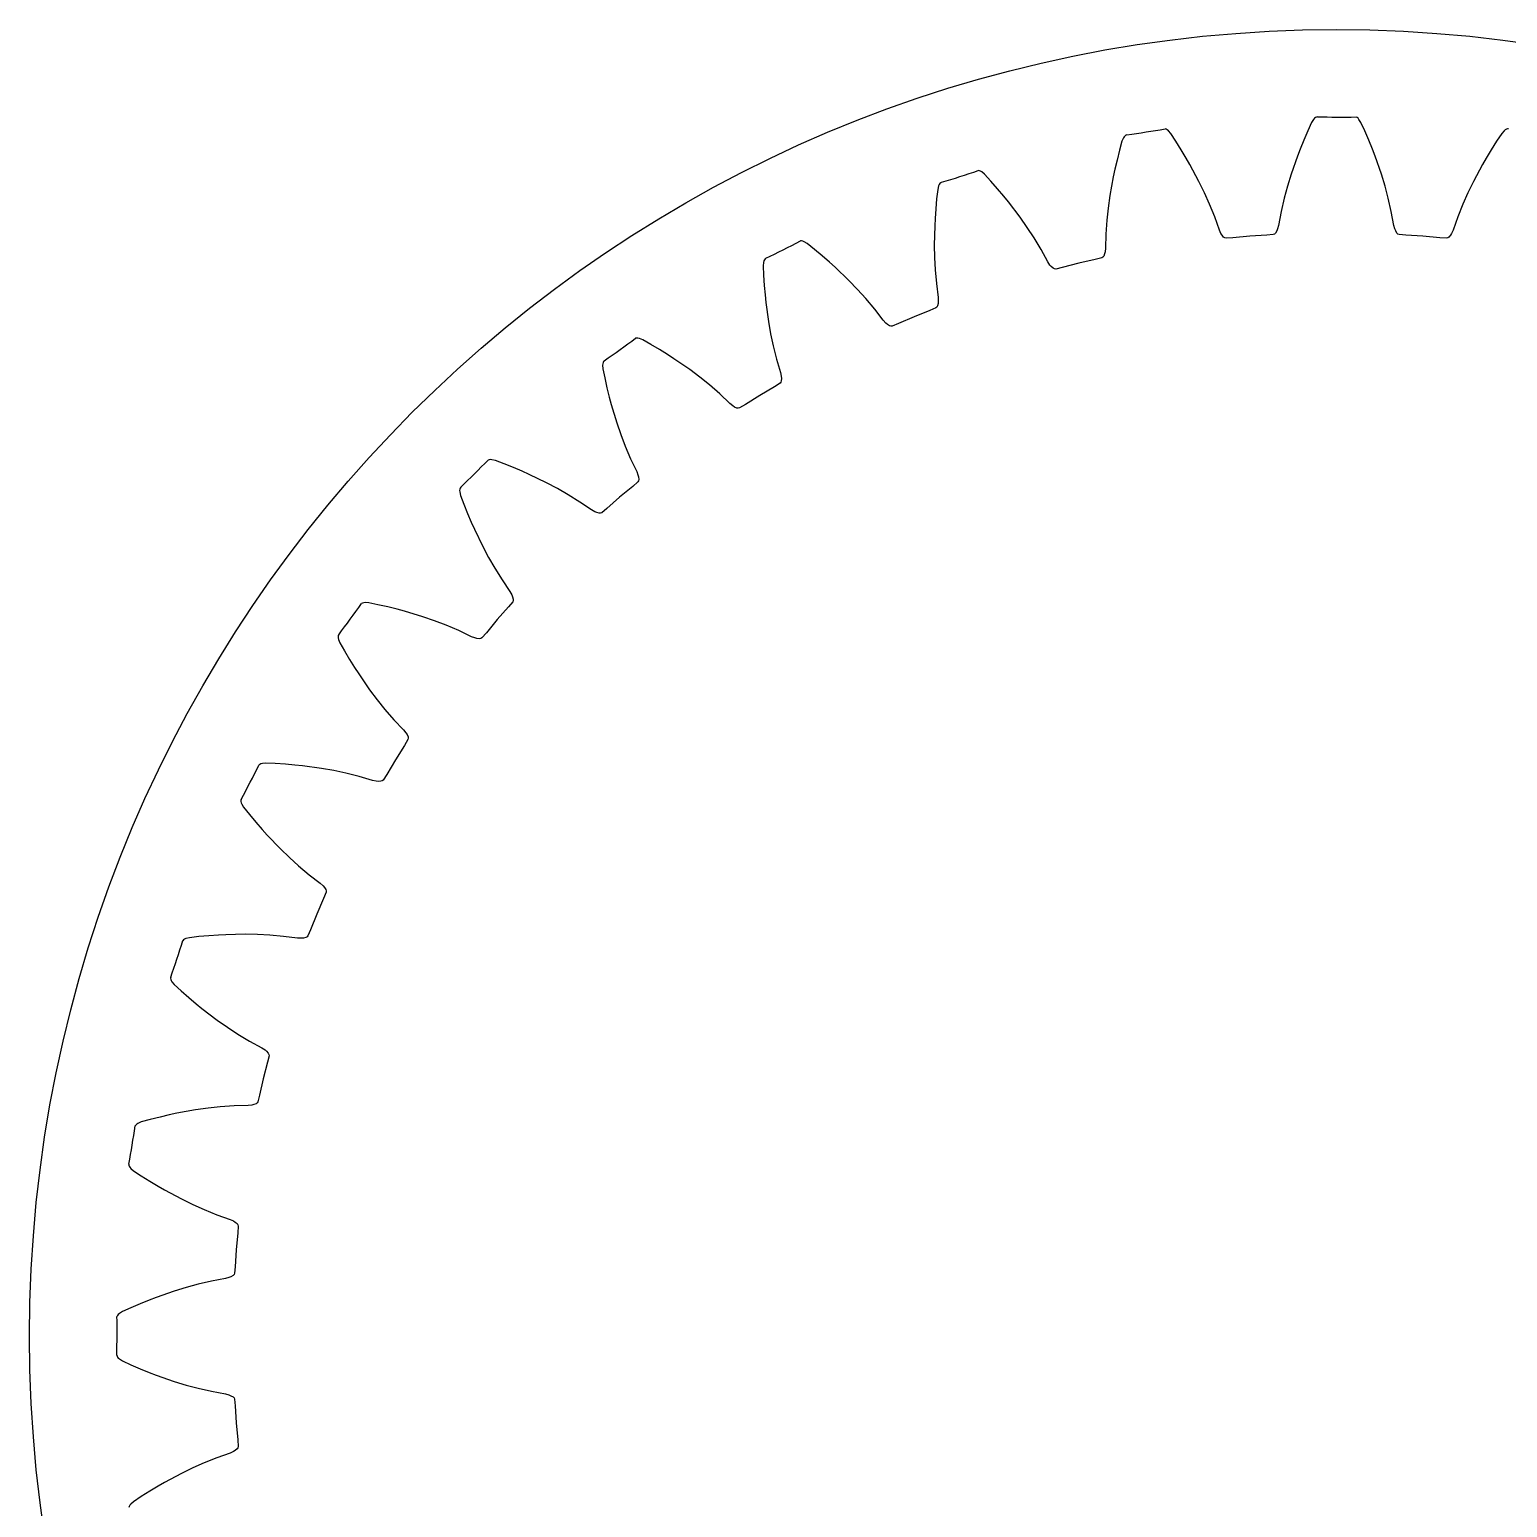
# Model space of a CAD drawing. Extents: x -33.8 to 33.8, y -33.8 to 33.8.
# Drawn here: x -33.75 to 4.42, y -4.42 to 33.75 of the extents above; entities that cross this region are included whole.
import ezdxf

# ---------------------------------------------------------------- set-up
doc = ezdxf.new("R2010")
doc.units = 0

msp = doc.modelspace()

# ---------------------------------------------------------------- linework, layer by layer
msp.add_circle((0, 0), 33.75)
msp.add_circle((0, 0), 33.75)
at = {"layer": 'layer0'}
for p, q in [((-0.637, 31.35), (-0.737, 31.131)), ((-0.587, 31.43), (-0.637, 31.35)), ((-0.562, 31.458), (-0.587, 31.43)), ((-0.537, 31.479), (-0.562, 31.458)), ((-0.511, 31.491), (-0.537, 31.479)), ((-0.485, 31.496), (-0.511, 31.491)), ((0.537, 31.479), (0.511, 31.491)), ((0.562, 31.458), (0.537, 31.479)), ((0.587, 31.43), (0.562, 31.458)), ((0.637, 31.35), (0.587, 31.43)), ((0.737, 31.131), (0.637, 31.35)), ((-5.497, 30.951), (-5.534, 30.864)), ((-5.476, 30.983), (-5.497, 30.951)), ((-5.454, 31.007), (-5.476, 30.983)), ((-5.431, 31.024), (-5.454, 31.007)), ((-5.406, 31.033), (-5.431, 31.024)), ((-4.394, 31.175), (-4.422, 31.183)), ((-4.366, 31.159), (-4.394, 31.175)), ((-4.337, 31.135), (-4.366, 31.159)), ((-4.275, 31.064), (-4.337, 31.135)), ((-4.142, 30.863), (-4.275, 31.064)), ((-0.737, 31.131), (-0.84, 30.891)), ((0.84, 30.891), (0.737, 31.131)), ((4.275, 31.064), (4.142, 30.863)), ((4.337, 31.135), (4.275, 31.064)), ((4.366, 31.159), (4.337, 31.135)), ((4.394, 31.175), (4.366, 31.159)), ((4.422, 31.183), (4.394, 31.175)), ((4.448, 31.184), (4.422, 31.183)), ((-5.598, 30.632), (-5.662, 30.379)), ((-5.534, 30.864), (-5.598, 30.632)), ((-4.002, 30.642), (-4.142, 30.863)), ((-3.876, 30.432), (-4.002, 30.642)), ((-0.932, 30.663), (-1.002, 30.481)), ((-0.84, 30.891), (-0.932, 30.663)), ((0.932, 30.663), (0.84, 30.891)), ((1.002, 30.481), (0.932, 30.663)), ((4.002, 30.642), (3.876, 30.432)), ((4.142, 30.863), (4.002, 30.642)), ((-5.662, 30.379), (-5.718, 30.14)), ((-3.779, 30.262), (-3.876, 30.432)), ((-3.545, 29.826), (-3.779, 30.262)), ((-1.002, 30.481), (-1.165, 30.013)), ((1.165, 30.013), (1.002, 30.481)), ((3.779, 30.262), (3.545, 29.826)), ((3.876, 30.432), (3.779, 30.262)), ((-10.217, 29.792), (-10.238, 29.772)), ((-10.194, 29.805), (-10.217, 29.792)), ((-9.217, 30.104), (-9.245, 30.108)), ((-9.186, 30.092), (-9.217, 30.104)), ((-9.154, 30.073), (-9.186, 30.092)), ((-9.082, 30.013), (-9.154, 30.073)), ((-8.919, 29.835), (-9.082, 30.013)), ((-8.747, 29.638), (-8.919, 29.835)), ((-5.758, 29.949), (-5.846, 29.461)), ((-5.718, 30.14), (-5.758, 29.949)), ((-3.401, 29.535), (-3.545, 29.826)), ((-1.165, 30.013), (-1.261, 29.704)), ((1.261, 29.704), (1.165, 30.013)), ((3.545, 29.826), (3.401, 29.535)), ((-10.294, 29.619), (-10.321, 29.38)), ((-10.271, 29.71), (-10.294, 29.619)), ((-10.256, 29.745), (-10.271, 29.71)), ((-10.238, 29.772), (-10.256, 29.745)), ((-8.589, 29.451), (-8.747, 29.638)), ((-8.466, 29.298), (-8.589, 29.451)), ((-5.846, 29.461), (-5.892, 29.141)), ((-3.271, 29.244), (-3.401, 29.535)), ((-1.344, 29.395), (-1.422, 29.048)), ((-1.261, 29.704), (-1.344, 29.395)), ((1.344, 29.395), (1.261, 29.704)), ((1.422, 29.048), (1.344, 29.395)), ((3.401, 29.535), (3.271, 29.244)), ((-10.345, 29.119), (-10.362, 28.874)), ((-10.321, 29.38), (-10.345, 29.119)), ((-8.167, 28.904), (-8.466, 29.298)), ((-5.892, 29.141), (-5.926, 28.823)), ((-3.139, 28.913), (-3.271, 29.244)), ((-1.422, 29.048), (-1.489, 28.692)), ((1.489, 28.692), (1.422, 29.048)), ((3.271, 29.244), (3.139, 28.913)), ((-10.372, 28.679), (-10.382, 28.184)), ((-10.362, 28.874), (-10.372, 28.679)), ((-7.98, 28.64), (-8.167, 28.904)), ((-7.806, 28.372), (-7.98, 28.64)), ((-5.926, 28.823), (-5.949, 28.468)), ((-3.018, 28.572), (-3.139, 28.913)), ((-1.489, 28.692), (-1.514, 28.6)), ((1.514, 28.6), (1.489, 28.692)), ((3.139, 28.913), (3.018, 28.572)), ((-13.813, 28.291), (-13.841, 28.291)), ((-13.781, 28.285), (-13.813, 28.291)), ((-13.745, 28.271), (-13.781, 28.285)), ((-13.665, 28.222), (-13.745, 28.271)), ((-7.624, 28.066), (-7.806, 28.372)), ((-5.949, 28.468), (-5.959, 28.106)), ((-2.979, 28.485), (-3.018, 28.572)), ((-2.95, 28.438), (-2.979, 28.485)), ((-2.908, 28.388), (-2.95, 28.438)), ((-2.879, 28.368), (-2.908, 28.388)), ((-2.845, 28.359), (-2.879, 28.368)), ((-2.674, 28.371), (-2.845, 28.359)), ((-2.236, 28.411), (-2.674, 28.371)), ((-1.797, 28.44), (-2.236, 28.411)), ((-2.236, 28.411), (-2.236, 28.411)), ((-1.626, 28.455), (-1.797, 28.44)), ((-1.594, 28.469), (-1.626, 28.455)), ((-1.569, 28.493), (-1.594, 28.469)), ((-1.535, 28.549), (-1.569, 28.493)), ((-1.514, 28.6), (-1.535, 28.549)), ((1.535, 28.549), (1.514, 28.6)), ((1.569, 28.493), (1.535, 28.549)), ((1.594, 28.469), (1.569, 28.493)), ((1.626, 28.455), (1.594, 28.469)), ((1.797, 28.44), (1.626, 28.455)), ((2.236, 28.411), (1.797, 28.44)), ((2.674, 28.371), (2.236, 28.411)), ((2.236, 28.411), (2.236, 28.411)), ((2.845, 28.359), (2.674, 28.371)), ((2.879, 28.368), (2.845, 28.359)), ((2.908, 28.388), (2.879, 28.368)), ((2.95, 28.438), (2.908, 28.388)), ((2.979, 28.485), (2.95, 28.438)), ((3.018, 28.572), (2.979, 28.485)), ((-13.477, 28.072), (-13.665, 28.222)), ((-13.275, 27.905), (-13.477, 28.072)), ((-13.09, 27.745), (-13.275, 27.905)), ((-10.382, 28.184), (-10.378, 27.86)), ((-7.45, 27.748), (-7.624, 28.066)), ((-6.028, 27.869), (-6.057, 27.85)), ((-6.007, 27.897), (-6.028, 27.869)), ((-5.982, 27.958), (-6.007, 27.897)), ((-5.969, 28.011), (-5.982, 27.958)), ((-5.959, 28.106), (-5.969, 28.011)), ((-14.792, 27.737), (-14.8, 27.644)), ((-14.8, 27.644), (-14.79, 27.403)), ((-14.783, 27.774), (-14.792, 27.737)), ((-14.769, 27.804), (-14.783, 27.774)), ((-14.752, 27.827), (-14.769, 27.804)), ((-14.731, 27.843), (-14.752, 27.827)), ((-12.945, 27.613), (-13.09, 27.745)), ((-12.588, 27.271), (-12.945, 27.613)), ((-10.378, 27.86), (-10.362, 27.541)), ((-10.362, 27.541), (-10.329, 27.187)), ((-7.398, 27.668), (-7.45, 27.748)), ((-7.363, 27.626), (-7.398, 27.668)), ((-7.313, 27.583), (-7.363, 27.626)), ((-7.281, 27.568), (-7.313, 27.583)), ((-7.247, 27.564), (-7.281, 27.568)), ((-7.079, 27.603), (-7.247, 27.564)), ((-6.653, 27.712), (-7.079, 27.603)), ((-6.224, 27.808), (-6.653, 27.712)), ((-6.653, 27.712), (-6.653, 27.712)), ((-6.057, 27.85), (-6.224, 27.808)), ((-14.79, 27.403), (-14.773, 27.142)), ((-14.773, 27.142), (-14.752, 26.898)), ((-12.362, 27.039), (-12.588, 27.271)), ((-10.329, 27.187), (-10.282, 26.828)), ((-14.752, 26.898), (-14.731, 26.704)), ((-12.148, 26.801), (-12.362, 27.039)), ((-11.92, 26.528), (-12.148, 26.801)), ((-10.282, 26.828), (-10.278, 26.733)), ((-10.278, 26.733), (-10.282, 26.678)), ((-14.731, 26.704), (-14.664, 26.213)), ((-11.699, 26.241), (-11.92, 26.528)), ((-10.498, 26.492), (-10.906, 26.33)), ((-10.339, 26.56), (-10.498, 26.492)), ((-10.314, 26.583), (-10.339, 26.56)), ((-10.297, 26.614), (-10.314, 26.583)), ((-10.282, 26.678), (-10.297, 26.614)), ((-14.664, 26.213), (-14.609, 25.894)), ((-11.636, 26.17), (-11.699, 26.241)), ((-11.594, 26.134), (-11.636, 26.17)), ((-11.538, 26.1), (-11.594, 26.134)), ((-11.504, 26.09), (-11.538, 26.1)), ((-11.469, 26.091), (-11.504, 26.09)), ((-11.31, 26.156), (-11.469, 26.091)), ((-10.906, 26.33), (-11.31, 26.156)), ((-10.906, 26.33), (-10.906, 26.33)), ((-18.068, 25.782), (-18.097, 25.777)), ((-18.036, 25.781), (-18.068, 25.782)), ((-17.999, 25.773), (-18.036, 25.781)), ((-17.912, 25.737), (-17.999, 25.773)), ((-17.702, 25.619), (-17.912, 25.737)), ((-17.477, 25.485), (-17.702, 25.619)), ((-14.609, 25.894), (-14.543, 25.581)), ((-14.543, 25.581), (-14.455, 25.237)), ((-18.905, 25.196), (-18.923, 25.177)), ((-17.269, 25.355), (-17.477, 25.485)), ((-17.106, 25.248), (-17.269, 25.355)), ((-16.699, 24.966), (-17.106, 25.248)), ((-14.455, 25.237), (-14.353, 24.889)), ((-18.945, 25.12), (-18.949, 25.082)), ((-18.949, 25.082), (-18.943, 24.988)), ((-18.937, 25.151), (-18.945, 25.12)), ((-18.943, 24.988), (-18.894, 24.752)), ((-18.923, 25.177), (-18.937, 25.151)), ((-16.439, 24.772), (-16.699, 24.966)), ((-14.353, 24.889), (-14.333, 24.796)), ((-18.894, 24.752), (-18.837, 24.497)), ((-18.837, 24.497), (-18.778, 24.259)), ((-16.191, 24.571), (-16.439, 24.772)), ((-15.924, 24.337), (-16.191, 24.571)), ((-14.513, 24.524), (-14.891, 24.3)), ((-14.367, 24.615), (-14.513, 24.524)), ((-14.345, 24.642), (-14.367, 24.615)), ((-14.333, 24.676), (-14.345, 24.642)), ((-14.333, 24.796), (-14.328, 24.741)), ((-14.328, 24.741), (-14.333, 24.676)), ((-18.778, 24.259), (-18.727, 24.07)), ((-18.727, 24.07), (-18.584, 23.596)), ((-15.66, 24.088), (-15.924, 24.337)), ((-15.586, 24.028), (-15.66, 24.088)), ((-15.262, 24.065), (-15.41, 23.976)), ((-14.891, 24.3), (-15.262, 24.065)), ((-14.891, 24.3), (-14.891, 24.3)), ((-15.539, 23.999), (-15.586, 24.028)), ((-15.479, 23.974), (-15.539, 23.999)), ((-15.444, 23.969), (-15.479, 23.974)), ((-15.41, 23.976), (-15.444, 23.969)), ((-18.584, 23.596), (-18.479, 23.29)), ((-18.479, 23.29), (-18.365, 22.991)), ((-18.365, 22.991), (-18.225, 22.665)), ((-21.879, 22.638), (-21.906, 22.629)), ((-21.847, 22.642), (-21.879, 22.638)), ((-21.809, 22.64), (-21.847, 22.642)), ((-21.717, 22.618), (-21.809, 22.64)), ((-21.492, 22.534), (-21.717, 22.618)), ((-21.249, 22.437), (-21.492, 22.534)), ((-18.225, 22.665), (-18.069, 22.337)), ((-21.023, 22.342), (-21.249, 22.437)), ((-20.845, 22.261), (-21.023, 22.342)), ((-20.399, 22.046), (-20.845, 22.261)), ((-18.069, 22.337), (-18.035, 22.248)), ((-18.035, 22.248), (-18.022, 22.195)), ((-18.022, 22.195), (-18.017, 22.13)), ((-22.638, 21.879), (-22.642, 21.847)), ((-22.642, 21.847), (-22.64, 21.809)), ((-22.64, 21.809), (-22.618, 21.717)), ((-22.629, 21.906), (-22.638, 21.879)), ((-22.614, 21.928), (-22.629, 21.906)), ((-20.112, 21.895), (-20.399, 22.046)), ((-19.835, 21.736), (-20.112, 21.895)), ((-18.17, 21.952), (-18.509, 21.671)), ((-18.041, 22.065), (-18.17, 21.952)), ((-18.023, 22.095), (-18.041, 22.065)), ((-18.017, 22.13), (-18.023, 22.095)), ((-22.618, 21.717), (-22.534, 21.492)), ((-22.534, 21.492), (-22.437, 21.249)), ((-19.535, 21.546), (-19.835, 21.736)), ((-19.236, 21.341), (-19.535, 21.546)), ((-18.839, 21.381), (-18.971, 21.27)), ((-18.509, 21.671), (-18.839, 21.381)), ((-18.509, 21.671), (-18.509, 21.671)), ((-22.437, 21.249), (-22.342, 21.023)), ((-22.342, 21.023), (-22.261, 20.845)), ((-19.153, 21.294), (-19.236, 21.341)), ((-19.102, 21.273), (-19.153, 21.294)), ((-19.039, 21.257), (-19.102, 21.273)), ((-19.003, 21.258), (-19.039, 21.257)), ((-18.971, 21.27), (-19.003, 21.258)), ((-22.261, 20.845), (-22.046, 20.399)), ((-22.046, 20.399), (-21.895, 20.112)), ((-21.895, 20.112), (-21.736, 19.835)), ((-21.736, 19.835), (-21.546, 19.535)), ((-21.546, 19.535), (-21.341, 19.236)), ((-21.341, 19.236), (-21.294, 19.153)), ((-21.294, 19.153), (-21.273, 19.102)), ((-21.273, 19.102), (-21.257, 19.039)), ((-25.151, 18.937), (-25.177, 18.923)), ((-25.12, 18.945), (-25.151, 18.937)), ((-25.082, 18.949), (-25.12, 18.945)), ((-24.988, 18.943), (-25.082, 18.949)), ((-24.752, 18.894), (-24.988, 18.943)), ((-24.497, 18.837), (-24.752, 18.894)), ((-24.259, 18.778), (-24.497, 18.837)), ((-24.07, 18.727), (-24.259, 18.778)), ((-23.596, 18.584), (-24.07, 18.727)), ((-21.381, 18.839), (-21.671, 18.509)), ((-21.27, 18.971), (-21.381, 18.839)), ((-21.258, 19.003), (-21.27, 18.971)), ((-21.257, 19.039), (-21.258, 19.003)), ((-23.29, 18.479), (-23.596, 18.584)), ((-22.991, 18.365), (-23.29, 18.479)), ((-22.665, 18.225), (-22.991, 18.365)), ((-21.671, 18.509), (-21.952, 18.17)), ((-21.671, 18.509), (-21.671, 18.509)), ((-25.777, 18.097), (-25.782, 18.068)), ((-25.782, 18.068), (-25.781, 18.036)), ((-25.781, 18.036), (-25.773, 17.999)), ((-25.766, 18.121), (-25.777, 18.097)), ((-25.773, 17.999), (-25.737, 17.912)), ((-22.337, 18.069), (-22.665, 18.225)), ((-22.248, 18.035), (-22.337, 18.069)), ((-22.195, 18.022), (-22.248, 18.035)), ((-22.13, 18.017), (-22.195, 18.022)), ((-22.095, 18.023), (-22.13, 18.017)), ((-22.065, 18.041), (-22.095, 18.023)), ((-21.952, 18.17), (-22.065, 18.041)), ((-25.737, 17.912), (-25.619, 17.702)), ((-25.619, 17.702), (-25.485, 17.477)), ((-25.485, 17.477), (-25.355, 17.269)), ((-25.355, 17.269), (-25.248, 17.106)), ((-25.248, 17.106), (-24.966, 16.699)), ((-24.966, 16.699), (-24.772, 16.439)), ((-24.772, 16.439), (-24.571, 16.191)), ((-24.571, 16.191), (-24.337, 15.924)), ((-24.337, 15.924), (-24.088, 15.66)), ((-24.088, 15.66), (-24.028, 15.586)), ((-23.976, 15.41), (-24.065, 15.262)), ((-24.028, 15.586), (-23.999, 15.539)), ((-23.999, 15.539), (-23.974, 15.479)), ((-23.969, 15.444), (-23.976, 15.41)), ((-23.974, 15.479), (-23.969, 15.444)), ((-24.3, 14.891), (-24.524, 14.513)), ((-24.065, 15.262), (-24.3, 14.891)), ((-24.3, 14.891), (-24.3, 14.891)), ((-27.804, 14.769), (-27.827, 14.752)), ((-27.774, 14.783), (-27.804, 14.769)), ((-27.737, 14.792), (-27.774, 14.783)), ((-27.644, 14.8), (-27.737, 14.792)), ((-27.403, 14.79), (-27.644, 14.8)), ((-27.142, 14.773), (-27.403, 14.79)), ((-26.898, 14.752), (-27.142, 14.773)), ((-26.704, 14.731), (-26.898, 14.752)), ((-26.213, 14.664), (-26.704, 14.731)), ((-25.894, 14.609), (-26.213, 14.664)), ((-25.581, 14.543), (-25.894, 14.609)), ((-25.237, 14.455), (-25.581, 14.543)), ((-24.524, 14.513), (-24.615, 14.367)), ((-24.889, 14.353), (-25.237, 14.455)), ((-24.796, 14.333), (-24.889, 14.353)), ((-24.741, 14.328), (-24.796, 14.333)), ((-24.676, 14.333), (-24.741, 14.328)), ((-24.642, 14.345), (-24.676, 14.333)), ((-24.615, 14.367), (-24.642, 14.345)), ((-28.284, 13.867), (-28.291, 13.841)), ((-28.291, 13.841), (-28.291, 13.813)), ((-28.291, 13.813), (-28.285, 13.781)), ((-28.285, 13.781), (-28.271, 13.745)), ((-28.271, 13.745), (-28.222, 13.665)), ((-28.222, 13.665), (-28.072, 13.477)), ((-28.072, 13.477), (-27.905, 13.275)), ((-27.905, 13.275), (-27.745, 13.09)), ((-27.745, 13.09), (-27.613, 12.945)), ((-27.613, 12.945), (-27.271, 12.588)), ((-27.271, 12.588), (-27.039, 12.362)), ((-27.039, 12.362), (-26.801, 12.148)), ((-26.801, 12.148), (-26.528, 11.92)), ((-26.528, 11.92), (-26.241, 11.699)), ((-26.241, 11.699), (-26.17, 11.636)), ((-26.17, 11.636), (-26.134, 11.594)), ((-26.091, 11.469), (-26.156, 11.31)), ((-26.134, 11.594), (-26.1, 11.538)), ((-26.1, 11.538), (-26.09, 11.504)), ((-26.09, 11.504), (-26.091, 11.469)), ((-26.156, 11.31), (-26.33, 10.906)), ((-26.33, 10.906), (-26.492, 10.498)), ((-26.33, 10.906), (-26.33, 10.906)), ((-29.38, 10.321), (-29.619, 10.294)), ((-29.119, 10.345), (-29.38, 10.321)), ((-28.874, 10.362), (-29.119, 10.345)), ((-28.679, 10.372), (-28.874, 10.362)), ((-28.184, 10.382), (-28.679, 10.372)), ((-27.86, 10.378), (-28.184, 10.382)), ((-27.541, 10.362), (-27.86, 10.378)), ((-27.187, 10.329), (-27.541, 10.362)), ((-26.828, 10.282), (-27.187, 10.329)), ((-26.583, 10.314), (-26.614, 10.297)), ((-26.56, 10.339), (-26.583, 10.314)), ((-26.492, 10.498), (-26.56, 10.339)), ((-29.772, 10.238), (-29.792, 10.217)), ((-29.745, 10.256), (-29.772, 10.238)), ((-29.71, 10.271), (-29.745, 10.256)), ((-29.619, 10.294), (-29.71, 10.271)), ((-26.733, 10.278), (-26.828, 10.282)), ((-26.678, 10.282), (-26.733, 10.278)), ((-26.614, 10.297), (-26.678, 10.282)), ((-30.105, 9.271), (-30.108, 9.245)), ((-30.108, 9.245), (-30.104, 9.217)), ((-30.104, 9.217), (-30.092, 9.186)), ((-30.092, 9.186), (-30.073, 9.154)), ((-30.073, 9.154), (-30.013, 9.082)), ((-30.013, 9.082), (-29.835, 8.919)), ((-29.835, 8.919), (-29.638, 8.747)), ((-29.638, 8.747), (-29.451, 8.589)), ((-29.451, 8.589), (-29.298, 8.466)), ((-29.298, 8.466), (-28.904, 8.167)), ((-28.904, 8.167), (-28.64, 7.98)), ((-28.64, 7.98), (-28.372, 7.806)), ((-28.372, 7.806), (-28.066, 7.624)), ((-28.066, 7.624), (-27.748, 7.45)), ((-27.748, 7.45), (-27.668, 7.398)), ((-27.668, 7.398), (-27.626, 7.363)), ((-27.626, 7.363), (-27.583, 7.313)), ((-27.583, 7.313), (-27.568, 7.281)), ((-27.568, 7.281), (-27.564, 7.247)), ((-27.603, 7.079), (-27.712, 6.653)), ((-27.564, 7.247), (-27.603, 7.079)), ((-27.712, 6.653), (-27.808, 6.224)), ((-27.712, 6.653), (-27.712, 6.653)), ((-27.808, 6.224), (-27.85, 6.057)), ((-29.949, 5.758), (-30.14, 5.718)), ((-29.461, 5.846), (-29.949, 5.758)), ((-29.141, 5.892), (-29.461, 5.846)), ((-28.823, 5.926), (-29.141, 5.892)), ((-28.468, 5.949), (-28.823, 5.926)), ((-28.106, 5.959), (-28.468, 5.949)), ((-28.011, 5.969), (-28.106, 5.959)), ((-27.958, 5.982), (-28.011, 5.969)), ((-27.897, 6.007), (-27.958, 5.982)), ((-27.869, 6.028), (-27.897, 6.007)), ((-27.85, 6.057), (-27.869, 6.028)), ((-31.007, 5.454), (-31.024, 5.431)), ((-30.983, 5.476), (-31.007, 5.454)), ((-30.951, 5.497), (-30.983, 5.476)), ((-30.864, 5.534), (-30.951, 5.497)), ((-30.632, 5.598), (-30.864, 5.534)), ((-30.379, 5.662), (-30.632, 5.598)), ((-30.14, 5.718), (-30.379, 5.662)), ((-31.184, 4.448), (-31.183, 4.422)), ((-31.183, 4.422), (-31.175, 4.394)), ((-31.175, 4.394), (-31.159, 4.366)), ((-31.159, 4.366), (-31.135, 4.337)), ((-31.135, 4.337), (-31.064, 4.275)), ((-31.064, 4.275), (-30.863, 4.142)), ((-30.863, 4.142), (-30.642, 4.002)), ((-30.642, 4.002), (-30.432, 3.876)), ((-30.432, 3.876), (-30.262, 3.779)), ((-30.262, 3.779), (-29.826, 3.545)), ((-29.826, 3.545), (-29.535, 3.401)), ((-29.535, 3.401), (-29.244, 3.271)), ((-29.244, 3.271), (-28.913, 3.139)), ((-28.913, 3.139), (-28.572, 3.018)), ((-28.572, 3.018), (-28.485, 2.979)), ((-28.485, 2.979), (-28.438, 2.95)), ((-28.438, 2.95), (-28.388, 2.908)), ((-28.371, 2.674), (-28.411, 2.236)), ((-28.388, 2.908), (-28.368, 2.879)), ((-28.359, 2.845), (-28.371, 2.674)), ((-28.368, 2.879), (-28.359, 2.845)), ((-28.411, 2.236), (-28.44, 1.797)), ((-28.411, 2.236), (-28.411, 2.236)), ((-28.549, 1.535), (-28.6, 1.514)), ((-28.493, 1.569), (-28.549, 1.535)), ((-28.469, 1.594), (-28.493, 1.569)), ((-28.455, 1.626), (-28.469, 1.594)), ((-28.44, 1.797), (-28.455, 1.626)), ((-30.013, 1.165), (-30.481, 1.002)), ((-29.704, 1.261), (-30.013, 1.165)), ((-29.395, 1.344), (-29.704, 1.261)), ((-29.048, 1.422), (-29.395, 1.344)), ((-28.692, 1.489), (-29.048, 1.422)), ((-28.6, 1.514), (-28.692, 1.489)), ((-30.891, 0.84), (-31.131, 0.737)), ((-30.663, 0.932), (-30.891, 0.84)), ((-30.481, 1.002), (-30.663, 0.932)), ((-31.479, 0.537), (-31.491, 0.511)), ((-31.458, 0.562), (-31.479, 0.537)), ((-31.43, 0.587), (-31.458, 0.562)), ((-31.35, 0.637), (-31.43, 0.587)), ((-31.131, 0.737), (-31.35, 0.637)), ((-31.496, -0.485), (-31.491, -0.511)), ((-31.491, -0.511), (-31.479, -0.537)), ((-31.479, -0.537), (-31.458, -0.562)), ((-31.458, -0.562), (-31.43, -0.587)), ((-31.43, -0.587), (-31.35, -0.637)), ((-31.35, -0.637), (-31.131, -0.737)), ((-31.131, -0.737), (-30.891, -0.84)), ((-30.891, -0.84), (-30.663, -0.932)), ((-30.663, -0.932), (-30.481, -1.002)), ((-30.481, -1.002), (-30.013, -1.165)), ((-30.013, -1.165), (-29.704, -1.261)), ((-29.704, -1.261), (-29.395, -1.344)), ((-29.395, -1.344), (-29.048, -1.422)), ((-29.048, -1.422), (-28.692, -1.489)), ((-28.692, -1.489), (-28.6, -1.514)), ((-28.6, -1.514), (-28.549, -1.535)), ((-28.549, -1.535), (-28.493, -1.569)), ((-28.493, -1.569), (-28.469, -1.594)), ((-28.469, -1.594), (-28.455, -1.626)), ((-28.455, -1.626), (-28.44, -1.797)), ((-28.44, -1.797), (-28.411, -2.236)), ((-28.411, -2.236), (-28.411, -2.236)), ((-28.411, -2.236), (-28.371, -2.674)), ((-28.572, -3.018), (-28.913, -3.139)), ((-28.485, -2.979), (-28.572, -3.018)), ((-28.438, -2.95), (-28.485, -2.979)), ((-28.388, -2.908), (-28.438, -2.95)), ((-28.368, -2.879), (-28.388, -2.908)), ((-28.371, -2.674), (-28.359, -2.845)), ((-28.359, -2.845), (-28.368, -2.879)), ((-29.535, -3.401), (-29.826, -3.545)), ((-29.244, -3.271), (-29.535, -3.401)), ((-28.913, -3.139), (-29.244, -3.271)), ((-30.262, -3.779), (-30.432, -3.876)), ((-29.826, -3.545), (-30.262, -3.779)), ((-30.863, -4.142), (-31.064, -4.275)), ((-30.642, -4.002), (-30.863, -4.142)), ((-30.432, -3.876), (-30.642, -4.002)), ((-31.175, -4.394), (-31.183, -4.422)), ((-31.159, -4.366), (-31.175, -4.394)), ((-31.135, -4.337), (-31.159, -4.366)), ((-31.064, -4.275), (-31.135, -4.337))]:
    msp.add_line(p, q, dxfattribs=at)
for centre, start, end in [((0.18, 65.24), 268.8703, 270.5614), ((-10.028, 64.465), 277.8703, 279.5614), ((-19.989, 62.102), 286.8703, 288.5614), ((-29.458, 58.211), 295.8703, 297.5614), ((-38.201, 52.886), 304.8703, 306.5614), ((-46.004, 46.259), 313.8703, 315.5614), ((-52.674, 38.493), 322.8703, 324.5614), ((-58.047, 29.779), 331.8703, 333.5614), ((-61.991, 20.332), 340.8703, 342.5614), ((-64.408, 10.384), 349.8703, 351.5614), ((-65.24, 0.18), 358.8703, 360.5614)]:
    msp.add_arc(centre, 33.75, start, end, dxfattribs=at)
at = {"layer": 'layer1'}
for p, q in [((-0.637, 31.35), (-0.737, 31.131)), ((-0.587, 31.43), (-0.637, 31.35)), ((-0.562, 31.458), (-0.587, 31.43)), ((-0.537, 31.479), (-0.562, 31.458)), ((-0.511, 31.491), (-0.537, 31.479)), ((-0.485, 31.496), (-0.511, 31.491)), ((0.537, 31.479), (0.511, 31.491)), ((0.562, 31.458), (0.537, 31.479)), ((0.587, 31.43), (0.562, 31.458)), ((0.637, 31.35), (0.587, 31.43)), ((0.737, 31.131), (0.637, 31.35)), ((-5.497, 30.951), (-5.534, 30.864)), ((-5.476, 30.983), (-5.497, 30.951)), ((-5.454, 31.007), (-5.476, 30.983)), ((-5.431, 31.024), (-5.454, 31.007)), ((-5.406, 31.033), (-5.431, 31.024)), ((-4.394, 31.175), (-4.422, 31.183)), ((-4.366, 31.159), (-4.394, 31.175)), ((-4.337, 31.135), (-4.366, 31.159)), ((-4.275, 31.064), (-4.337, 31.135)), ((-4.142, 30.863), (-4.275, 31.064)), ((-0.737, 31.131), (-0.84, 30.891)), ((0.84, 30.891), (0.737, 31.131)), ((4.275, 31.064), (4.142, 30.863)), ((4.337, 31.135), (4.275, 31.064)), ((4.366, 31.159), (4.337, 31.135)), ((4.394, 31.175), (4.366, 31.159)), ((4.422, 31.183), (4.394, 31.175)), ((4.448, 31.184), (4.422, 31.183)), ((-5.598, 30.632), (-5.662, 30.379)), ((-5.534, 30.864), (-5.598, 30.632)), ((-4.002, 30.642), (-4.142, 30.863)), ((-3.876, 30.432), (-4.002, 30.642)), ((-0.932, 30.663), (-1.002, 30.481)), ((-0.84, 30.891), (-0.932, 30.663)), ((0.932, 30.663), (0.84, 30.891)), ((1.002, 30.481), (0.932, 30.663)), ((4.002, 30.642), (3.876, 30.432)), ((4.142, 30.863), (4.002, 30.642)), ((-5.662, 30.379), (-5.718, 30.14)), ((-3.779, 30.262), (-3.876, 30.432)), ((-3.545, 29.826), (-3.779, 30.262)), ((-1.002, 30.481), (-1.165, 30.013)), ((1.165, 30.013), (1.002, 30.481)), ((3.779, 30.262), (3.545, 29.826)), ((3.876, 30.432), (3.779, 30.262)), ((-10.217, 29.792), (-10.238, 29.772)), ((-10.194, 29.805), (-10.217, 29.792)), ((-9.217, 30.104), (-9.245, 30.108)), ((-9.186, 30.092), (-9.217, 30.104)), ((-9.154, 30.073), (-9.186, 30.092)), ((-9.082, 30.013), (-9.154, 30.073)), ((-8.919, 29.835), (-9.082, 30.013)), ((-8.747, 29.638), (-8.919, 29.835)), ((-5.758, 29.949), (-5.846, 29.461)), ((-5.718, 30.14), (-5.758, 29.949)), ((-3.401, 29.535), (-3.545, 29.826)), ((-1.165, 30.013), (-1.261, 29.704)), ((1.261, 29.704), (1.165, 30.013)), ((3.545, 29.826), (3.401, 29.535)), ((-10.294, 29.619), (-10.321, 29.38)), ((-10.271, 29.71), (-10.294, 29.619)), ((-10.256, 29.745), (-10.271, 29.71)), ((-10.238, 29.772), (-10.256, 29.745)), ((-8.589, 29.451), (-8.747, 29.638)), ((-8.466, 29.298), (-8.589, 29.451)), ((-5.846, 29.461), (-5.892, 29.141)), ((-3.271, 29.244), (-3.401, 29.535)), ((-1.344, 29.395), (-1.422, 29.048)), ((-1.261, 29.704), (-1.344, 29.395)), ((1.344, 29.395), (1.261, 29.704)), ((1.422, 29.048), (1.344, 29.395)), ((3.401, 29.535), (3.271, 29.244)), ((-10.345, 29.119), (-10.362, 28.874)), ((-10.321, 29.38), (-10.345, 29.119)), ((-8.167, 28.904), (-8.466, 29.298)), ((-5.892, 29.141), (-5.926, 28.823)), ((-3.139, 28.913), (-3.271, 29.244)), ((-1.422, 29.048), (-1.489, 28.692)), ((1.489, 28.692), (1.422, 29.048)), ((3.271, 29.244), (3.139, 28.913)), ((-10.372, 28.679), (-10.382, 28.184)), ((-10.362, 28.874), (-10.372, 28.679)), ((-7.98, 28.64), (-8.167, 28.904)), ((-7.806, 28.372), (-7.98, 28.64)), ((-5.926, 28.823), (-5.949, 28.468)), ((-3.018, 28.572), (-3.139, 28.913)), ((-1.489, 28.692), (-1.514, 28.6)), ((1.514, 28.6), (1.489, 28.692)), ((3.139, 28.913), (3.018, 28.572)), ((-13.813, 28.291), (-13.841, 28.291)), ((-13.781, 28.285), (-13.813, 28.291)), ((-13.745, 28.271), (-13.781, 28.285)), ((-13.665, 28.222), (-13.745, 28.271)), ((-7.624, 28.066), (-7.806, 28.372)), ((-5.949, 28.468), (-5.959, 28.106)), ((-2.979, 28.485), (-3.018, 28.572)), ((-2.95, 28.438), (-2.979, 28.485)), ((-2.908, 28.388), (-2.95, 28.438)), ((-2.879, 28.368), (-2.908, 28.388)), ((-2.845, 28.359), (-2.879, 28.368)), ((-2.674, 28.371), (-2.845, 28.359)), ((-2.236, 28.411), (-2.674, 28.371)), ((-1.797, 28.44), (-2.236, 28.411)), ((-2.236, 28.411), (-2.236, 28.411)), ((-1.626, 28.455), (-1.797, 28.44)), ((-1.594, 28.469), (-1.626, 28.455)), ((-1.569, 28.493), (-1.594, 28.469)), ((-1.535, 28.549), (-1.569, 28.493)), ((-1.514, 28.6), (-1.535, 28.549)), ((1.535, 28.549), (1.514, 28.6)), ((1.569, 28.493), (1.535, 28.549)), ((1.594, 28.469), (1.569, 28.493)), ((1.626, 28.455), (1.594, 28.469)), ((1.797, 28.44), (1.626, 28.455)), ((2.236, 28.411), (1.797, 28.44)), ((2.674, 28.371), (2.236, 28.411)), ((2.236, 28.411), (2.236, 28.411)), ((2.845, 28.359), (2.674, 28.371)), ((2.879, 28.368), (2.845, 28.359)), ((2.908, 28.388), (2.879, 28.368)), ((2.95, 28.438), (2.908, 28.388)), ((2.979, 28.485), (2.95, 28.438)), ((3.018, 28.572), (2.979, 28.485)), ((-13.477, 28.072), (-13.665, 28.222)), ((-13.275, 27.905), (-13.477, 28.072)), ((-13.09, 27.745), (-13.275, 27.905)), ((-10.382, 28.184), (-10.378, 27.86)), ((-7.45, 27.748), (-7.624, 28.066)), ((-6.028, 27.869), (-6.057, 27.85)), ((-6.007, 27.897), (-6.028, 27.869)), ((-5.982, 27.958), (-6.007, 27.897)), ((-5.969, 28.011), (-5.982, 27.958)), ((-5.959, 28.106), (-5.969, 28.011)), ((-14.792, 27.737), (-14.8, 27.644)), ((-14.8, 27.644), (-14.79, 27.403)), ((-14.783, 27.774), (-14.792, 27.737)), ((-14.769, 27.804), (-14.783, 27.774)), ((-14.752, 27.827), (-14.769, 27.804)), ((-14.731, 27.843), (-14.752, 27.827)), ((-12.945, 27.613), (-13.09, 27.745)), ((-12.588, 27.271), (-12.945, 27.613)), ((-10.378, 27.86), (-10.362, 27.541)), ((-10.362, 27.541), (-10.329, 27.187)), ((-7.398, 27.668), (-7.45, 27.748)), ((-7.363, 27.626), (-7.398, 27.668)), ((-7.313, 27.583), (-7.363, 27.626)), ((-7.281, 27.568), (-7.313, 27.583)), ((-7.247, 27.564), (-7.281, 27.568)), ((-7.079, 27.603), (-7.247, 27.564)), ((-6.653, 27.712), (-7.079, 27.603)), ((-6.224, 27.808), (-6.653, 27.712)), ((-6.653, 27.712), (-6.653, 27.712)), ((-6.057, 27.85), (-6.224, 27.808)), ((-14.79, 27.403), (-14.773, 27.142)), ((-14.773, 27.142), (-14.752, 26.898)), ((-12.362, 27.039), (-12.588, 27.271)), ((-10.329, 27.187), (-10.282, 26.828)), ((-14.752, 26.898), (-14.731, 26.704)), ((-12.148, 26.801), (-12.362, 27.039)), ((-11.92, 26.528), (-12.148, 26.801)), ((-10.282, 26.828), (-10.278, 26.733)), ((-10.278, 26.733), (-10.282, 26.678)), ((-14.731, 26.704), (-14.664, 26.213)), ((-11.699, 26.241), (-11.92, 26.528)), ((-10.498, 26.492), (-10.906, 26.33)), ((-10.339, 26.56), (-10.498, 26.492)), ((-10.314, 26.583), (-10.339, 26.56)), ((-10.297, 26.614), (-10.314, 26.583)), ((-10.282, 26.678), (-10.297, 26.614)), ((-14.664, 26.213), (-14.609, 25.894)), ((-11.636, 26.17), (-11.699, 26.241)), ((-11.594, 26.134), (-11.636, 26.17)), ((-11.538, 26.1), (-11.594, 26.134)), ((-11.504, 26.09), (-11.538, 26.1)), ((-11.469, 26.091), (-11.504, 26.09)), ((-11.31, 26.156), (-11.469, 26.091)), ((-10.906, 26.33), (-11.31, 26.156)), ((-10.906, 26.33), (-10.906, 26.33)), ((-18.068, 25.782), (-18.097, 25.777)), ((-18.036, 25.781), (-18.068, 25.782)), ((-17.999, 25.773), (-18.036, 25.781)), ((-17.912, 25.737), (-17.999, 25.773)), ((-17.702, 25.619), (-17.912, 25.737)), ((-17.477, 25.485), (-17.702, 25.619)), ((-14.609, 25.894), (-14.543, 25.581)), ((-14.543, 25.581), (-14.455, 25.237)), ((-18.905, 25.196), (-18.923, 25.177)), ((-17.269, 25.355), (-17.477, 25.485)), ((-17.106, 25.248), (-17.269, 25.355)), ((-16.699, 24.966), (-17.106, 25.248)), ((-14.455, 25.237), (-14.353, 24.889)), ((-18.945, 25.12), (-18.949, 25.082)), ((-18.949, 25.082), (-18.943, 24.988)), ((-18.937, 25.151), (-18.945, 25.12)), ((-18.943, 24.988), (-18.894, 24.752)), ((-18.923, 25.177), (-18.937, 25.151)), ((-16.439, 24.772), (-16.699, 24.966)), ((-14.353, 24.889), (-14.333, 24.796)), ((-18.894, 24.752), (-18.837, 24.497)), ((-18.837, 24.497), (-18.778, 24.259)), ((-16.191, 24.571), (-16.439, 24.772)), ((-15.924, 24.337), (-16.191, 24.571)), ((-14.513, 24.524), (-14.891, 24.3)), ((-14.367, 24.615), (-14.513, 24.524)), ((-14.345, 24.642), (-14.367, 24.615)), ((-14.333, 24.676), (-14.345, 24.642)), ((-14.333, 24.796), (-14.328, 24.741)), ((-14.328, 24.741), (-14.333, 24.676)), ((-18.778, 24.259), (-18.727, 24.07)), ((-18.727, 24.07), (-18.584, 23.596)), ((-15.66, 24.088), (-15.924, 24.337)), ((-15.586, 24.028), (-15.66, 24.088)), ((-15.262, 24.065), (-15.41, 23.976)), ((-14.891, 24.3), (-15.262, 24.065)), ((-14.891, 24.3), (-14.891, 24.3)), ((-15.539, 23.999), (-15.586, 24.028)), ((-15.479, 23.974), (-15.539, 23.999)), ((-15.444, 23.969), (-15.479, 23.974)), ((-15.41, 23.976), (-15.444, 23.969)), ((-18.584, 23.596), (-18.479, 23.29)), ((-18.479, 23.29), (-18.365, 22.991)), ((-18.365, 22.991), (-18.225, 22.665)), ((-21.879, 22.638), (-21.906, 22.629)), ((-21.847, 22.642), (-21.879, 22.638)), ((-21.809, 22.64), (-21.847, 22.642)), ((-21.717, 22.618), (-21.809, 22.64)), ((-21.492, 22.534), (-21.717, 22.618)), ((-21.249, 22.437), (-21.492, 22.534)), ((-18.225, 22.665), (-18.069, 22.337)), ((-21.023, 22.342), (-21.249, 22.437)), ((-20.845, 22.261), (-21.023, 22.342)), ((-20.399, 22.046), (-20.845, 22.261)), ((-18.069, 22.337), (-18.035, 22.248)), ((-18.035, 22.248), (-18.022, 22.195)), ((-18.022, 22.195), (-18.017, 22.13)), ((-22.638, 21.879), (-22.642, 21.847)), ((-22.642, 21.847), (-22.64, 21.809)), ((-22.64, 21.809), (-22.618, 21.717)), ((-22.629, 21.906), (-22.638, 21.879)), ((-22.614, 21.928), (-22.629, 21.906)), ((-20.112, 21.895), (-20.399, 22.046)), ((-19.835, 21.736), (-20.112, 21.895)), ((-18.17, 21.952), (-18.509, 21.671)), ((-18.041, 22.065), (-18.17, 21.952)), ((-18.023, 22.095), (-18.041, 22.065)), ((-18.017, 22.13), (-18.023, 22.095)), ((-22.618, 21.717), (-22.534, 21.492)), ((-22.534, 21.492), (-22.437, 21.249)), ((-19.535, 21.546), (-19.835, 21.736)), ((-19.236, 21.341), (-19.535, 21.546)), ((-18.839, 21.381), (-18.971, 21.27)), ((-18.509, 21.671), (-18.839, 21.381)), ((-18.509, 21.671), (-18.509, 21.671)), ((-22.437, 21.249), (-22.342, 21.023)), ((-22.342, 21.023), (-22.261, 20.845)), ((-19.153, 21.294), (-19.236, 21.341)), ((-19.102, 21.273), (-19.153, 21.294)), ((-19.039, 21.257), (-19.102, 21.273)), ((-19.003, 21.258), (-19.039, 21.257)), ((-18.971, 21.27), (-19.003, 21.258)), ((-22.261, 20.845), (-22.046, 20.399)), ((-22.046, 20.399), (-21.895, 20.112)), ((-21.895, 20.112), (-21.736, 19.835)), ((-21.736, 19.835), (-21.546, 19.535)), ((-21.546, 19.535), (-21.341, 19.236)), ((-21.341, 19.236), (-21.294, 19.153)), ((-21.294, 19.153), (-21.273, 19.102)), ((-21.273, 19.102), (-21.257, 19.039)), ((-25.151, 18.937), (-25.177, 18.923)), ((-25.12, 18.945), (-25.151, 18.937)), ((-25.082, 18.949), (-25.12, 18.945)), ((-24.988, 18.943), (-25.082, 18.949)), ((-24.752, 18.894), (-24.988, 18.943)), ((-24.497, 18.837), (-24.752, 18.894)), ((-24.259, 18.778), (-24.497, 18.837)), ((-24.07, 18.727), (-24.259, 18.778)), ((-23.596, 18.584), (-24.07, 18.727)), ((-21.381, 18.839), (-21.671, 18.509)), ((-21.27, 18.971), (-21.381, 18.839)), ((-21.258, 19.003), (-21.27, 18.971)), ((-21.257, 19.039), (-21.258, 19.003)), ((-23.29, 18.479), (-23.596, 18.584)), ((-22.991, 18.365), (-23.29, 18.479)), ((-22.665, 18.225), (-22.991, 18.365)), ((-21.671, 18.509), (-21.952, 18.17)), ((-21.671, 18.509), (-21.671, 18.509)), ((-25.777, 18.097), (-25.782, 18.068)), ((-25.782, 18.068), (-25.781, 18.036)), ((-25.781, 18.036), (-25.773, 17.999)), ((-25.766, 18.121), (-25.777, 18.097)), ((-25.773, 17.999), (-25.737, 17.912)), ((-22.337, 18.069), (-22.665, 18.225)), ((-22.248, 18.035), (-22.337, 18.069)), ((-22.195, 18.022), (-22.248, 18.035)), ((-22.13, 18.017), (-22.195, 18.022)), ((-22.095, 18.023), (-22.13, 18.017)), ((-22.065, 18.041), (-22.095, 18.023)), ((-21.952, 18.17), (-22.065, 18.041)), ((-25.737, 17.912), (-25.619, 17.702)), ((-25.619, 17.702), (-25.485, 17.477)), ((-25.485, 17.477), (-25.355, 17.269)), ((-25.355, 17.269), (-25.248, 17.106)), ((-25.248, 17.106), (-24.966, 16.699)), ((-24.966, 16.699), (-24.772, 16.439)), ((-24.772, 16.439), (-24.571, 16.191)), ((-24.571, 16.191), (-24.337, 15.924)), ((-24.337, 15.924), (-24.088, 15.66)), ((-24.088, 15.66), (-24.028, 15.586)), ((-23.976, 15.41), (-24.065, 15.262)), ((-24.028, 15.586), (-23.999, 15.539)), ((-23.999, 15.539), (-23.974, 15.479)), ((-23.969, 15.444), (-23.976, 15.41)), ((-23.974, 15.479), (-23.969, 15.444)), ((-24.3, 14.891), (-24.524, 14.513)), ((-24.065, 15.262), (-24.3, 14.891)), ((-24.3, 14.891), (-24.3, 14.891)), ((-27.804, 14.769), (-27.827, 14.752)), ((-27.774, 14.783), (-27.804, 14.769)), ((-27.737, 14.792), (-27.774, 14.783)), ((-27.644, 14.8), (-27.737, 14.792)), ((-27.403, 14.79), (-27.644, 14.8)), ((-27.142, 14.773), (-27.403, 14.79)), ((-26.898, 14.752), (-27.142, 14.773)), ((-26.704, 14.731), (-26.898, 14.752)), ((-26.213, 14.664), (-26.704, 14.731)), ((-25.894, 14.609), (-26.213, 14.664)), ((-25.581, 14.543), (-25.894, 14.609)), ((-25.237, 14.455), (-25.581, 14.543)), ((-24.524, 14.513), (-24.615, 14.367)), ((-24.889, 14.353), (-25.237, 14.455)), ((-24.796, 14.333), (-24.889, 14.353)), ((-24.741, 14.328), (-24.796, 14.333)), ((-24.676, 14.333), (-24.741, 14.328)), ((-24.642, 14.345), (-24.676, 14.333)), ((-24.615, 14.367), (-24.642, 14.345)), ((-28.284, 13.867), (-28.291, 13.841)), ((-28.291, 13.841), (-28.291, 13.813)), ((-28.291, 13.813), (-28.285, 13.781)), ((-28.285, 13.781), (-28.271, 13.745)), ((-28.271, 13.745), (-28.222, 13.665)), ((-28.222, 13.665), (-28.072, 13.477)), ((-28.072, 13.477), (-27.905, 13.275)), ((-27.905, 13.275), (-27.745, 13.09)), ((-27.745, 13.09), (-27.613, 12.945)), ((-27.613, 12.945), (-27.271, 12.588)), ((-27.271, 12.588), (-27.039, 12.362)), ((-27.039, 12.362), (-26.801, 12.148)), ((-26.801, 12.148), (-26.528, 11.92)), ((-26.528, 11.92), (-26.241, 11.699)), ((-26.241, 11.699), (-26.17, 11.636)), ((-26.17, 11.636), (-26.134, 11.594)), ((-26.091, 11.469), (-26.156, 11.31)), ((-26.134, 11.594), (-26.1, 11.538)), ((-26.1, 11.538), (-26.09, 11.504)), ((-26.09, 11.504), (-26.091, 11.469)), ((-26.156, 11.31), (-26.33, 10.906)), ((-26.33, 10.906), (-26.492, 10.498)), ((-26.33, 10.906), (-26.33, 10.906)), ((-29.38, 10.321), (-29.619, 10.294)), ((-29.119, 10.345), (-29.38, 10.321)), ((-28.874, 10.362), (-29.119, 10.345)), ((-28.679, 10.372), (-28.874, 10.362)), ((-28.184, 10.382), (-28.679, 10.372)), ((-27.86, 10.378), (-28.184, 10.382)), ((-27.541, 10.362), (-27.86, 10.378)), ((-27.187, 10.329), (-27.541, 10.362)), ((-26.828, 10.282), (-27.187, 10.329)), ((-26.583, 10.314), (-26.614, 10.297)), ((-26.56, 10.339), (-26.583, 10.314)), ((-26.492, 10.498), (-26.56, 10.339)), ((-29.772, 10.238), (-29.792, 10.217)), ((-29.745, 10.256), (-29.772, 10.238)), ((-29.71, 10.271), (-29.745, 10.256)), ((-29.619, 10.294), (-29.71, 10.271)), ((-26.733, 10.278), (-26.828, 10.282)), ((-26.678, 10.282), (-26.733, 10.278)), ((-26.614, 10.297), (-26.678, 10.282)), ((-30.105, 9.271), (-30.108, 9.245)), ((-30.108, 9.245), (-30.104, 9.217)), ((-30.104, 9.217), (-30.092, 9.186)), ((-30.092, 9.186), (-30.073, 9.154)), ((-30.073, 9.154), (-30.013, 9.082)), ((-30.013, 9.082), (-29.835, 8.919)), ((-29.835, 8.919), (-29.638, 8.747)), ((-29.638, 8.747), (-29.451, 8.589)), ((-29.451, 8.589), (-29.298, 8.466)), ((-29.298, 8.466), (-28.904, 8.167)), ((-28.904, 8.167), (-28.64, 7.98)), ((-28.64, 7.98), (-28.372, 7.806)), ((-28.372, 7.806), (-28.066, 7.624)), ((-28.066, 7.624), (-27.748, 7.45)), ((-27.748, 7.45), (-27.668, 7.398)), ((-27.668, 7.398), (-27.626, 7.363)), ((-27.626, 7.363), (-27.583, 7.313)), ((-27.583, 7.313), (-27.568, 7.281)), ((-27.568, 7.281), (-27.564, 7.247)), ((-27.603, 7.079), (-27.712, 6.653)), ((-27.564, 7.247), (-27.603, 7.079)), ((-27.712, 6.653), (-27.808, 6.224)), ((-27.712, 6.653), (-27.712, 6.653)), ((-27.808, 6.224), (-27.85, 6.057)), ((-29.949, 5.758), (-30.14, 5.718)), ((-29.461, 5.846), (-29.949, 5.758)), ((-29.141, 5.892), (-29.461, 5.846)), ((-28.823, 5.926), (-29.141, 5.892)), ((-28.468, 5.949), (-28.823, 5.926)), ((-28.106, 5.959), (-28.468, 5.949)), ((-28.011, 5.969), (-28.106, 5.959)), ((-27.958, 5.982), (-28.011, 5.969)), ((-27.897, 6.007), (-27.958, 5.982)), ((-27.869, 6.028), (-27.897, 6.007)), ((-27.85, 6.057), (-27.869, 6.028)), ((-31.007, 5.454), (-31.024, 5.431)), ((-30.983, 5.476), (-31.007, 5.454)), ((-30.951, 5.497), (-30.983, 5.476)), ((-30.864, 5.534), (-30.951, 5.497)), ((-30.632, 5.598), (-30.864, 5.534)), ((-30.379, 5.662), (-30.632, 5.598)), ((-30.14, 5.718), (-30.379, 5.662)), ((-31.184, 4.448), (-31.183, 4.422)), ((-31.183, 4.422), (-31.175, 4.394)), ((-31.175, 4.394), (-31.159, 4.366)), ((-31.159, 4.366), (-31.135, 4.337)), ((-31.135, 4.337), (-31.064, 4.275)), ((-31.064, 4.275), (-30.863, 4.142)), ((-30.863, 4.142), (-30.642, 4.002)), ((-30.642, 4.002), (-30.432, 3.876)), ((-30.432, 3.876), (-30.262, 3.779)), ((-30.262, 3.779), (-29.826, 3.545)), ((-29.826, 3.545), (-29.535, 3.401)), ((-29.535, 3.401), (-29.244, 3.271)), ((-29.244, 3.271), (-28.913, 3.139)), ((-28.913, 3.139), (-28.572, 3.018)), ((-28.572, 3.018), (-28.485, 2.979)), ((-28.485, 2.979), (-28.438, 2.95)), ((-28.438, 2.95), (-28.388, 2.908)), ((-28.371, 2.674), (-28.411, 2.236)), ((-28.388, 2.908), (-28.368, 2.879)), ((-28.359, 2.845), (-28.371, 2.674)), ((-28.368, 2.879), (-28.359, 2.845)), ((-28.411, 2.236), (-28.44, 1.797)), ((-28.411, 2.236), (-28.411, 2.236)), ((-28.549, 1.535), (-28.6, 1.514)), ((-28.493, 1.569), (-28.549, 1.535)), ((-28.469, 1.594), (-28.493, 1.569)), ((-28.455, 1.626), (-28.469, 1.594)), ((-28.44, 1.797), (-28.455, 1.626)), ((-30.013, 1.165), (-30.481, 1.002)), ((-29.704, 1.261), (-30.013, 1.165)), ((-29.395, 1.344), (-29.704, 1.261)), ((-29.048, 1.422), (-29.395, 1.344)), ((-28.692, 1.489), (-29.048, 1.422)), ((-28.6, 1.514), (-28.692, 1.489)), ((-30.891, 0.84), (-31.131, 0.737)), ((-30.663, 0.932), (-30.891, 0.84)), ((-30.481, 1.002), (-30.663, 0.932)), ((-31.479, 0.537), (-31.491, 0.511)), ((-31.458, 0.562), (-31.479, 0.537)), ((-31.43, 0.587), (-31.458, 0.562)), ((-31.35, 0.637), (-31.43, 0.587)), ((-31.131, 0.737), (-31.35, 0.637)), ((-31.496, -0.485), (-31.491, -0.511)), ((-31.491, -0.511), (-31.479, -0.537)), ((-31.479, -0.537), (-31.458, -0.562)), ((-31.458, -0.562), (-31.43, -0.587)), ((-31.43, -0.587), (-31.35, -0.637)), ((-31.35, -0.637), (-31.131, -0.737)), ((-31.131, -0.737), (-30.891, -0.84)), ((-30.891, -0.84), (-30.663, -0.932)), ((-30.663, -0.932), (-30.481, -1.002)), ((-30.481, -1.002), (-30.013, -1.165)), ((-30.013, -1.165), (-29.704, -1.261)), ((-29.704, -1.261), (-29.395, -1.344)), ((-29.395, -1.344), (-29.048, -1.422)), ((-29.048, -1.422), (-28.692, -1.489)), ((-28.692, -1.489), (-28.6, -1.514)), ((-28.6, -1.514), (-28.549, -1.535)), ((-28.549, -1.535), (-28.493, -1.569)), ((-28.493, -1.569), (-28.469, -1.594)), ((-28.469, -1.594), (-28.455, -1.626)), ((-28.455, -1.626), (-28.44, -1.797)), ((-28.44, -1.797), (-28.411, -2.236)), ((-28.411, -2.236), (-28.411, -2.236)), ((-28.411, -2.236), (-28.371, -2.674)), ((-28.572, -3.018), (-28.913, -3.139)), ((-28.485, -2.979), (-28.572, -3.018)), ((-28.438, -2.95), (-28.485, -2.979)), ((-28.388, -2.908), (-28.438, -2.95)), ((-28.368, -2.879), (-28.388, -2.908)), ((-28.371, -2.674), (-28.359, -2.845)), ((-28.359, -2.845), (-28.368, -2.879)), ((-29.535, -3.401), (-29.826, -3.545)), ((-29.244, -3.271), (-29.535, -3.401)), ((-28.913, -3.139), (-29.244, -3.271)), ((-30.262, -3.779), (-30.432, -3.876)), ((-29.826, -3.545), (-30.262, -3.779)), ((-30.863, -4.142), (-31.064, -4.275)), ((-30.642, -4.002), (-30.863, -4.142)), ((-30.432, -3.876), (-30.642, -4.002)), ((-31.175, -4.394), (-31.183, -4.422)), ((-31.159, -4.366), (-31.175, -4.394)), ((-31.135, -4.337), (-31.159, -4.366)), ((-31.064, -4.275), (-31.135, -4.337))]:
    msp.add_line(p, q, dxfattribs=at)
for centre, start, end in [((0.18, 65.24), 268.8703, 270.5614), ((-10.028, 64.465), 277.8703, 279.5614), ((-19.989, 62.102), 286.8703, 288.5614), ((-29.458, 58.211), 295.8703, 297.5614), ((-38.201, 52.886), 304.8703, 306.5614), ((-46.004, 46.259), 313.8703, 315.5614), ((-52.674, 38.493), 322.8703, 324.5614), ((-58.047, 29.779), 331.8703, 333.5614), ((-61.991, 20.332), 340.8703, 342.5614), ((-64.408, 10.384), 349.8703, 351.5614), ((-65.24, 0.18), 358.8703, 360.5614)]:
    msp.add_arc(centre, 33.75, start, end, dxfattribs=at)

doc.saveas('drawing.dxf')
